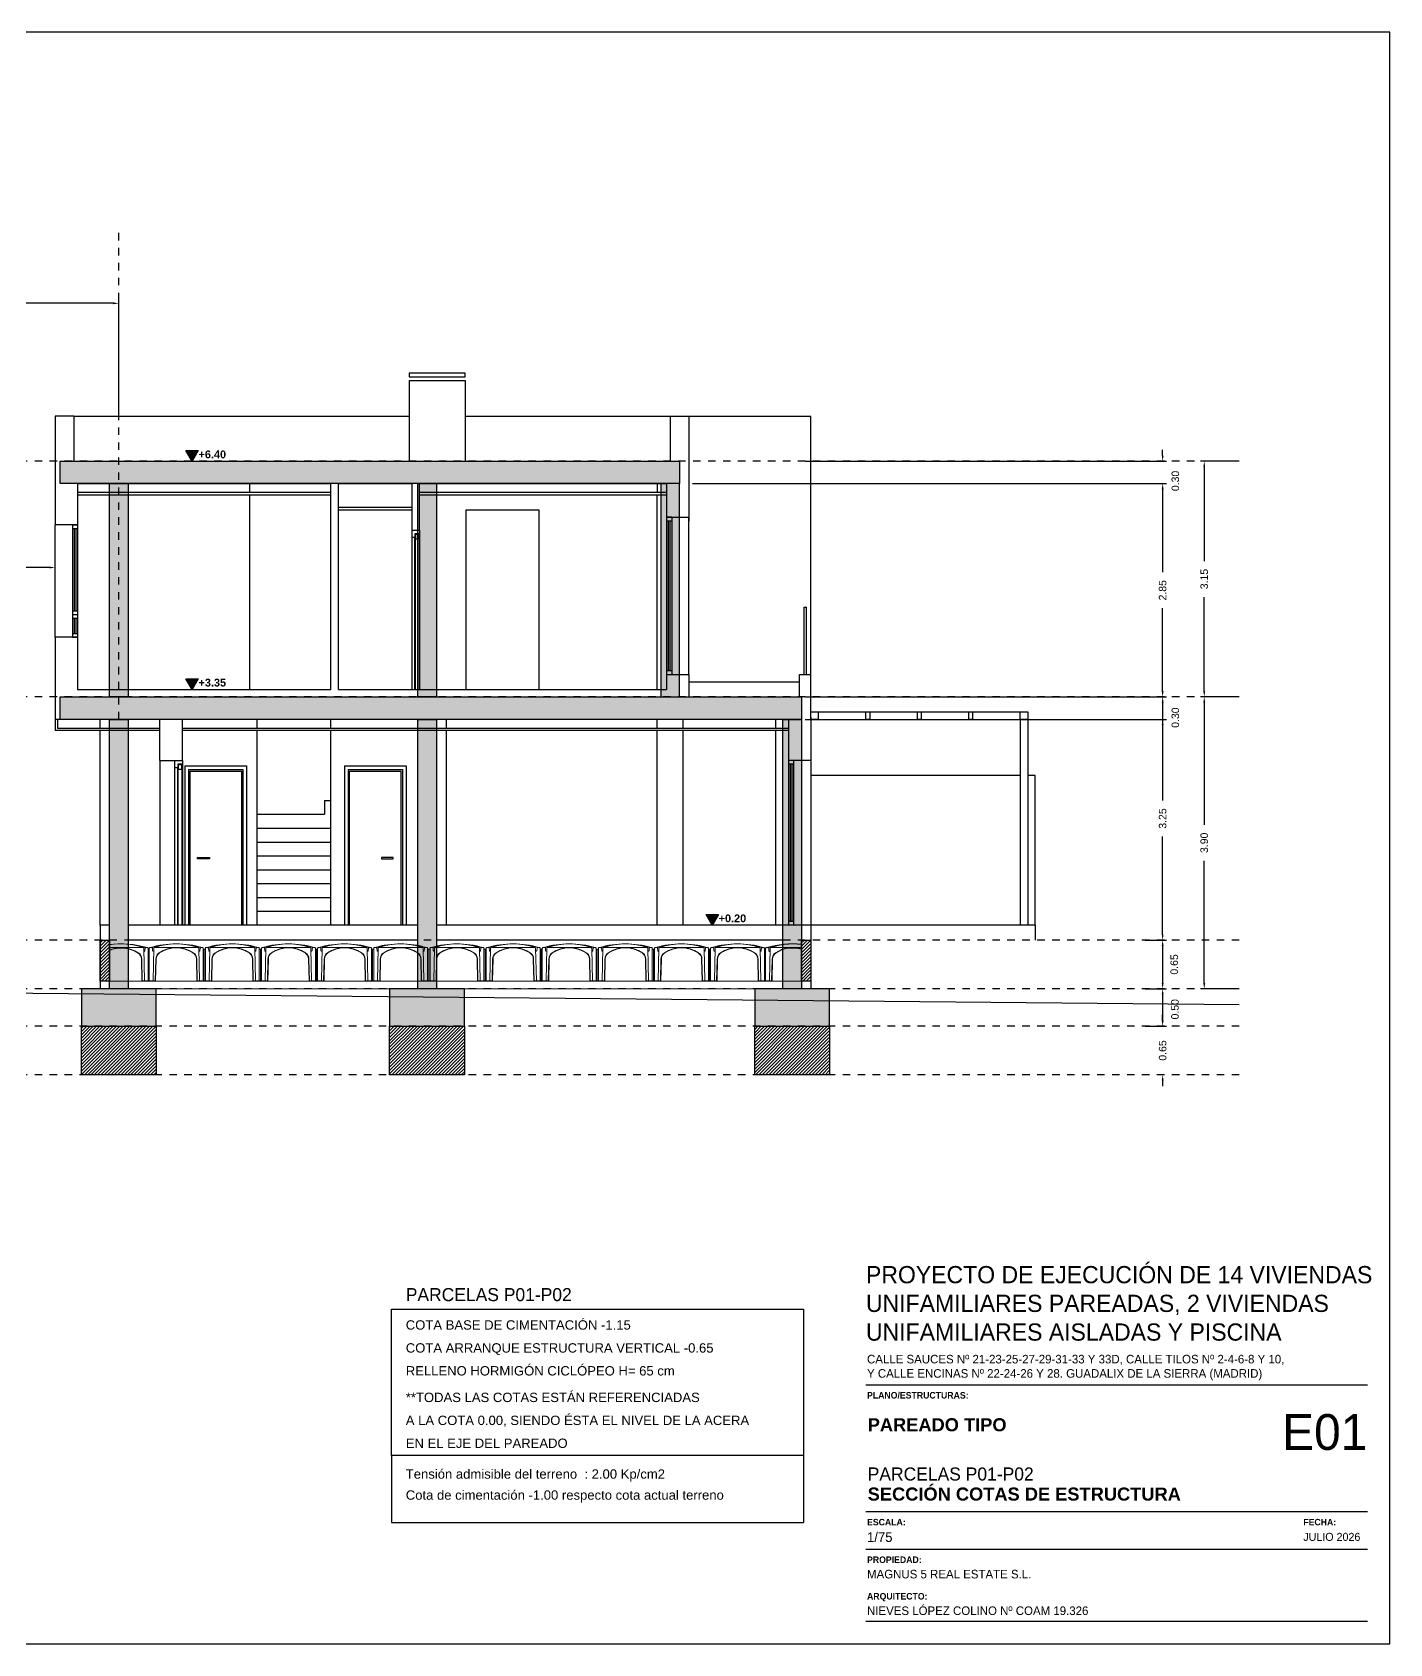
# Model space of a CAD drawing. Extents: x 2455 to 9764, y -806 to 181.
# Drawn here: x 4443.27 to 4461.41, y -409.26 to -387.73 of the extents above; entities that cross this region are included whole.
import ezdxf

# ---------------------------------------------------------------- set-up
doc = ezdxf.new("R2010")
doc.units = 0
doc.header["$LTSCALE"] = 0.2
doc.header["$MEASUREMENT"] = 0
doc.linetypes.add('CONTINUA', pattern=[0])
doc.linetypes.add('RAYITAS', pattern=[0.375, 0.25, -0.125])
doc.layers.get('0').update_dxf_attribs({"linetype": 'CONTINUOUS'})
doc.layers.add('01_cartela', color=6, linetype='CONTINUOUS', plot=False)
for name, color, linetype in [('01_cotas', 4, 'CONTINUOUS'), ('01_MONO inst', 254, 'CONTINUOUS'), ('01_muros', 1, 'CONTINUOUS'), ('01_perfil terreno natural', 170, 'CONTINUOUS'), ('01_proyección', 4, 'RAYITAS'), ('01_texto cartela', 4, 'CONTINUOUS'), ('CUADRO_LINEAS', 7, 'CONTINUOUS'), ('SOMBRAS2', 2, 'CONTINUOUS'), ('WL', 7, 'CONTINUOUS')]:
    doc.layers.add(name, color=color, linetype=linetype)
doc.layers.add('_CAVITI-AUX', color=2, linetype='CONTINUOUS', lineweight=5, plot=False)
doc.styles.add('Century Gothic', font='', dxfattribs={"height": 2})
doc.styles.add('Century Gothic_3', font='', dxfattribs={"height": 4.5})
doc.styles.add('Century Gothic_5', font='', dxfattribs={"height": 2.5})
doc.styles.add('Century Gothic_6', font='', dxfattribs={"height": 11})
doc.styles.add('Estilo1', font='swissel.ttf')
doc.styles.add('NIEVES3', font='swisseb.ttf')
doc.styles.add('ROMANS', font='romans')
doc.styles.get('Century Gothic').set_extended_font_data('Century Gothic')
doc.styles.get('Century Gothic_3').set_extended_font_data('Century Gothic')
doc.styles.get('Century Gothic_5').set_extended_font_data('Century Gothic')
doc.styles.get('Century Gothic_6').set_extended_font_data('Century Gothic')
doc.dimstyles.new('DECIMAL-50', dxfattribs={"dimtxt": 0.08, "dimasz": 0.15, "dimexe": 0.05, "dimexo": 0.05, "dimgap": 0.09, "dimtad": 0, "dimzin": 0, "dimdsep": 46, "dimtxsty": 'ROMANS', "dimblk": 'DOTSMALL', "dimcen": 0.09, "dimclrt": 7, "dimadec": 0, "dimazin": 0, "dimtfac": 1.38, "dimtix": 1, "dimtofl": 0, "dimtmove": 2, "dimatfit": 3, "dimldrblk": 'OBLIQUE', "dimfxl": 1, "dimtolj": 1, "dimtzin": 0, "dimarcsym": 0})

# ---------------------------------------------------------------- blocks, each defined once
blk = doc.blocks.new('C50_frontal')
for points in [[(0, 0.005), (0.1, 0.005), (0.1, 0), (0, 0), (0, 0.43), (0.008, 0.43, 0.414214), (0.015, 0.438)], [(0.073, 0.401, -0.505657), (0.059, 0.409), (0.056, 0.441, 0.383819), (0.046, 0.45), (0.025, 0.45, 0.414214), (0.015, 0.44), (0.015, 0.005)], [(0.065, 0.005), (0.074, 0.441, -0.383819), (0.084, 0.45), (0.666, 0.45, -0.383819), (0.676, 0.441), (0.685, 0.005)], [(0.655, 0.005), (0.649, 0.296, 0.24616), (0.602, 0.382, 0.30084), (0.148, 0.382, 0.246228), (0.101, 0.296), (0.095, 0.005)], [(0.65, 0.005), (0.644, 0.296, 0.24616), (0.599, 0.378, 0.30084), (0.151, 0.378, 0.246228), (0.106, 0.296), (0.1, 0.005)], [(0.75, 0.005), (0.65, 0.005), (0.65, 0), (0.75, 0), (0.75, 0.43), (0.742, 0.43, -0.414214), (0.735, 0.438)], [(0.677, 0.401, 0.505657), (0.691, 0.409), (0.694, 0.441, -0.383819), (0.704, 0.45), (0.725, 0.45, -0.414214), (0.735, 0.44), (0.735, 0.005)]]:
    blk.add_lwpolyline(points, format="xyb")
for centre, radius, start, end in [((0.375, -0.75), 1.25, 73.7398, 106.2602), ((0.375, -0.607), 1.107, 72.7173, 107.2827), ((0.373, -0.359), 0.859, 70.3508, 109.6492)]:
    blk.add_arc(centre, radius, start, end)
blk = doc.blocks.new('*D385')
at = {"layer": '01_cotas', "color": 0, "linetype": 'CONTINUA', "lineweight": -2, "transparency": 16777216}
for p, q in [((4459.351, -393.461), (4458.883, -393.461)), ((4459.351, -396.611), (4458.883, -396.611))]:
    blk.add_line(p, q, dxfattribs=at)
at = {"layer": '01_cotas', "color": 0, "lineweight": -2, "transparency": 16777216}
for p, q in [((4458.933, -393.536), (4458.933, -394.796)), ((4458.933, -396.536), (4458.933, -395.276))]:
    blk.add_line(p, q, dxfattribs=at)
at = {"layer": '01_cotas', "color": 0, "transparency": 16777216}
for points in [[(4458.921, -393.536), (4458.946, -393.536), (4458.933, -393.461)], [(4458.921, -396.536), (4458.946, -396.536), (4458.933, -396.611)]]:
    blk.add_solid(points, dxfattribs=at)
at = {"layer": '01_cotas', "color": 7, "transparency": 16777216, "insert": (4458.933, -395.036), "char_height": 0.1, "attachment_point": 5, "rotation": 90, "style": 'Estilo1'}
blk.add_mtext('\\A1;3.15', dxfattribs=at)
blk = doc.blocks.new('*D386')
at = {"layer": '01_cotas', "color": 0, "linetype": 'CONTINUA', "lineweight": -2, "transparency": 16777216}
for p, q in [((4459.351, -396.611), (4458.883, -396.611)), ((4459.351, -400.511), (4458.883, -400.511))]:
    blk.add_line(p, q, dxfattribs=at)
at = {"layer": '01_cotas', "color": 0, "lineweight": -2, "transparency": 16777216}
for p, q in [((4458.933, -396.686), (4458.933, -398.321)), ((4458.933, -400.436), (4458.933, -398.801))]:
    blk.add_line(p, q, dxfattribs=at)
at = {"layer": '01_cotas', "color": 0, "transparency": 16777216}
for points in [[(4458.921, -396.686), (4458.946, -396.686), (4458.933, -396.611)], [(4458.921, -400.436), (4458.946, -400.436), (4458.933, -400.511)]]:
    blk.add_solid(points, dxfattribs=at)
at = {"layer": '01_cotas', "color": 7, "transparency": 16777216, "insert": (4458.933, -398.561), "char_height": 0.1, "attachment_point": 5, "rotation": 90, "style": 'Estilo1'}
blk.add_mtext('\\A1;3.90', dxfattribs=at)
blk = doc.blocks.new('*D387')
at = {"layer": '01_cotas', "color": 0, "linetype": 'CONTINUA', "lineweight": -2, "transparency": 16777216}
for p, q in [((4458.143, -396.611), (4458.427, -396.611)), ((4458.143, -399.861), (4458.427, -399.861))]:
    blk.add_line(p, q, dxfattribs=at)
at = {"layer": '01_cotas', "color": 0, "lineweight": -2, "transparency": 16777216}
for p, q in [((4458.377, -396.686), (4458.377, -397.996)), ((4458.377, -399.786), (4458.377, -398.476))]:
    blk.add_line(p, q, dxfattribs=at)
at = {"layer": '01_cotas', "color": 0, "transparency": 16777216}
for points in [[(4458.365, -396.686), (4458.39, -396.686), (4458.377, -396.611)], [(4458.365, -399.786), (4458.39, -399.786), (4458.377, -399.861)]]:
    blk.add_solid(points, dxfattribs=at)
at = {"layer": '01_cotas', "color": 7, "transparency": 16777216, "insert": (4458.377, -398.236), "char_height": 0.1, "attachment_point": 5, "rotation": 90, "style": 'Estilo1'}
blk.add_mtext('\\A1;3.25', dxfattribs=at)
blk = doc.blocks.new('*D388')
at = {"layer": '01_cotas', "color": 0, "linetype": 'CONTINUA', "lineweight": -2, "transparency": 16777216}
for p, q in [((4458.193, -393.761), (4458.427, -393.761)), ((4458.193, -396.611), (4458.427, -396.611))]:
    blk.add_line(p, q, dxfattribs=at)
at = {"layer": '01_cotas', "color": 0, "lineweight": -2, "transparency": 16777216}
for p, q in [((4458.377, -393.836), (4458.377, -394.946)), ((4458.377, -396.536), (4458.377, -395.426))]:
    blk.add_line(p, q, dxfattribs=at)
at = {"layer": '01_cotas', "color": 0, "transparency": 16777216}
for points in [[(4458.365, -393.836), (4458.39, -393.836), (4458.377, -393.761)], [(4458.365, -396.536), (4458.39, -396.536), (4458.377, -396.611)]]:
    blk.add_solid(points, dxfattribs=at)
at = {"layer": '01_cotas', "color": 7, "transparency": 16777216, "insert": (4458.377, -395.186), "char_height": 0.1, "attachment_point": 5, "rotation": 90, "style": 'Estilo1'}
blk.add_mtext('\\A1;2.85', dxfattribs=at)
blk = doc.blocks.new('*D389')
at = {"layer": '01_cotas', "color": 0, "linetype": 'CONTINUA', "lineweight": -2, "transparency": 16777216}
for p, q in [((4453.6, -396.611), (4458.427, -396.611)), ((4453.6, -396.911), (4458.427, -396.911))]:
    blk.add_line(p, q, dxfattribs=at)
at = {"layer": '01_cotas', "color": 0, "lineweight": -2, "transparency": 16777216}
for p, q in [((4458.377, -396.536), (4458.377, -396.461)), ((4458.377, -396.986), (4458.377, -397.061))]:
    blk.add_line(p, q, dxfattribs=at)
at = {"layer": '01_cotas', "color": 0, "transparency": 16777216}
for points in [[(4458.365, -396.536), (4458.39, -396.536), (4458.377, -396.611)], [(4458.365, -396.986), (4458.39, -396.986), (4458.377, -396.911)]]:
    blk.add_solid(points, dxfattribs=at)
at = {"layer": '01_cotas', "color": 7, "transparency": 16777216, "insert": (4458.547, -396.888), "char_height": 0.1, "attachment_point": 5, "rotation": 90, "style": 'Estilo1'}
blk.add_mtext('\\A1;0.30', dxfattribs=at)
blk = doc.blocks.new('*D390')
at = {"layer": '01_cotas', "color": 0, "linetype": 'CONTINUA', "lineweight": -2, "transparency": 16777216}
for p, q in [((4458.143, -399.861), (4458.427, -399.861)), ((4458.143, -400.511), (4458.427, -400.511))]:
    blk.add_line(p, q, dxfattribs=at)
at = {"layer": '01_cotas', "color": 0, "lineweight": -2, "transparency": 16777216}
blk.add_line((4458.377, -399.936), (4458.377, -400.436), dxfattribs=at)
at = {"layer": '01_cotas', "color": 0, "transparency": 16777216}
for points in [[(4458.365, -399.936), (4458.39, -399.936), (4458.377, -399.861)], [(4458.365, -400.436), (4458.39, -400.436), (4458.377, -400.511)]]:
    blk.add_solid(points, dxfattribs=at)
at = {"layer": '01_cotas', "color": 7, "transparency": 16777216, "insert": (4458.532, -400.186), "char_height": 0.1, "attachment_point": 5, "rotation": 90, "style": 'Estilo1'}
blk.add_mtext('\\A1;0.65', dxfattribs=at)
blk = doc.blocks.new('*D391')
at = {"layer": '01_cotas', "color": 0, "linetype": 'CONTINUA', "lineweight": -2, "transparency": 16777216}
for p, q in [((4458.143, -400.511), (4458.427, -400.511)), ((4458.143, -401.011), (4458.427, -401.011))]:
    blk.add_line(p, q, dxfattribs=at)
at = {"layer": '01_cotas', "color": 0, "lineweight": -2, "transparency": 16777216}
blk.add_line((4458.377, -400.586), (4458.377, -400.936), dxfattribs=at)
at = {"layer": '01_cotas', "color": 0, "transparency": 16777216}
for points in [[(4458.365, -400.586), (4458.39, -400.586), (4458.377, -400.511)], [(4458.365, -400.936), (4458.39, -400.936), (4458.377, -401.011)]]:
    blk.add_solid(points, dxfattribs=at)
at = {"layer": '01_cotas', "color": 7, "transparency": 16777216, "insert": (4458.542, -400.785), "char_height": 0.1, "attachment_point": 5, "rotation": 90, "style": 'Estilo1'}
blk.add_mtext('\\A1;0.50', dxfattribs=at)
blk = doc.blocks.new('*D392')
at = {"layer": '01_cotas', "color": 0, "lineweight": -2, "transparency": 16777216}
for p, q in [((4458.377, -393.386), (4458.377, -393.311)), ((4458.377, -393.836), (4458.377, -393.911))]:
    blk.add_line(p, q, dxfattribs=at)
at = {"layer": '01_cotas', "color": 0, "linetype": 'CONTINUA', "lineweight": -2, "transparency": 16777216}
for p, q in [((4453.6, -393.461), (4458.427, -393.461)), ((4452.095, -393.761), (4458.427, -393.761))]:
    blk.add_line(p, q, dxfattribs=at)
at = {"layer": '01_cotas', "color": 0, "transparency": 16777216}
for points in [[(4458.365, -393.386), (4458.39, -393.386), (4458.377, -393.461)], [(4458.365, -393.836), (4458.39, -393.836), (4458.377, -393.761)]]:
    blk.add_solid(points, dxfattribs=at)
at = {"layer": '01_cotas', "color": 7, "transparency": 16777216, "insert": (4458.547, -393.725), "char_height": 0.1, "attachment_point": 5, "rotation": 90, "style": 'Estilo1'}
blk.add_mtext('\\A1;0.30', dxfattribs=at)
blk = doc.blocks.new('*D393')
at = {"layer": '01_cotas', "color": 0, "lineweight": -2, "transparency": 16777216}
for p, q in [((4458.377, -400.936), (4458.377, -400.861)), ((4458.377, -401.736), (4458.377, -401.811))]:
    blk.add_line(p, q, dxfattribs=at)
at = {"layer": '01_cotas', "color": 0, "transparency": 16777216}
for points in [[(4458.365, -400.936), (4458.39, -400.936), (4458.377, -401.011)], [(4458.365, -401.736), (4458.39, -401.736), (4458.377, -401.661)]]:
    blk.add_solid(points, dxfattribs=at)
at = {"layer": '01_cotas', "color": 7, "transparency": 16777216, "insert": (4458.377, -401.336), "char_height": 0.1, "attachment_point": 5, "rotation": 90, "style": 'Estilo1'}
blk.add_mtext('\\A1;0.65', dxfattribs=at)
blk = doc.blocks.new('*D448')
at = {"layer": '01_cotas', "color": 0, "linetype": 'CONTINUA', "lineweight": -2, "transparency": 16777216}
for p, q in [((4438.575, -392.811), (4438.575, -391.301)), ((4444.425, -392.811), (4444.425, -391.301))]:
    blk.add_line(p, q, dxfattribs=at)
at = {"layer": '01_cotas', "color": 0, "lineweight": -2, "transparency": 16777216}
for p, q in [((4438.65, -391.351), (4440.648, -391.351)), ((4444.35, -391.351), (4442.351, -391.351))]:
    blk.add_line(p, q, dxfattribs=at)
at = {"layer": '01_cotas', "color": 0, "transparency": 16777216}
for points in [[(4438.65, -391.339), (4438.65, -391.364), (4438.575, -391.351)], [(4444.35, -391.339), (4444.35, -391.364), (4444.425, -391.351)]]:
    blk.add_solid(points, dxfattribs=at)
at = {"layer": '01_cotas', "color": 7, "transparency": 16777216, "insert": (4441.5, -391.351), "char_height": 0.1, "width": 1.52292, "attachment_point": 5, "style": 'Estilo1'}
blk.add_mtext('\\A1;ORIGEN REPLANTEO P16\\P5.85', dxfattribs=at)
blk = doc.blocks.new('*D455')
at = {"layer": '01_cotas', "color": 0, "linetype": 'CONTINUA', "lineweight": -2, "transparency": 16777216}
for p, q in [((4438.575, -395.011), (4438.575, -394.832)), ((4443.575, -395.011), (4443.575, -394.832))]:
    blk.add_line(p, q, dxfattribs=at)
at = {"layer": '01_cotas', "color": 0, "lineweight": -2, "transparency": 16777216}
for p, q in [((4438.65, -394.882), (4440.068, -394.882)), ((4443.5, -394.882), (4442.081, -394.882))]:
    blk.add_line(p, q, dxfattribs=at)
at = {"layer": '01_cotas', "color": 0, "transparency": 16777216}
for points in [[(4438.65, -394.87), (4438.65, -394.895), (4438.575, -394.882)], [(4443.5, -394.87), (4443.5, -394.895), (4443.575, -394.882)]]:
    blk.add_solid(points, dxfattribs=at)
at = {"layer": '01_cotas', "color": 7, "transparency": 16777216, "insert": (4441.075, -394.882), "char_height": 0.1, "attachment_point": 5, "style": 'Estilo1'}
blk.add_mtext('\\A1;LÍNEA DE CERRAMIENTO\\P5.00', dxfattribs=at)

msp = doc.modelspace()

# ---------------------------------------------------------------- hatches: boundary and pattern name
at = {"layer": '01_MONO inst', "linetype": 'CONTINUA', "ltscale": 1.5}
h = msp.add_hatch(color=256, dxfattribs=at)
h.dxf.hatch_style = 1
h.paths.add_polyline_path([(4445.404, -393.461), (4445.321, -393.318), (4445.487, -393.318)])
h = msp.add_hatch(color=256, dxfattribs=at)
h.dxf.hatch_style = 1
h.paths.add_polyline_path([(4445.404, -396.511), (4445.321, -396.368), (4445.487, -396.368)])
h = msp.add_hatch(color=256, dxfattribs=at)
h.dxf.hatch_style = 1
h.paths.add_polyline_path([(4452.357, -399.661), (4452.274, -399.518), (4452.439, -399.518)])
at = {"layer": 'SOMBRAS2', "transparency": 33554534}
h = msp.add_hatch(color=254, dxfattribs=at)
h.dxf.hatch_style = 1
h.paths.add_polyline_path([(4443.64, -393.461), (4451.92, -393.461), (4451.92, -393.761), (4443.64, -393.761)])
h = msp.add_hatch(color=254, dxfattribs=at)
h.dxf.hatch_style = 1
h.paths.add_polyline_path([(4444.3, -393.761), (4444.55, -393.761), (4444.55, -396.611), (4444.3, -396.611)])
h = msp.add_hatch(color=254, dxfattribs=at)
h.dxf.hatch_style = 1
h.paths.add_polyline_path([(4448.42, -393.761), (4448.67, -393.761), (4448.67, -396.611), (4448.42, -396.611)])
h = msp.add_hatch(color=254, dxfattribs=at)
h.dxf.hatch_style = 1
h.paths.add_polyline_path([(4451.92, -393.761), (4451.67, -393.761), (4451.67, -396.611), (4451.92, -396.611)])
h = msp.add_hatch(color=254, dxfattribs=at)
h.dxf.hatch_style = 1
h.paths.add_polyline_path([(4443.64, -396.611), (4453.55, -396.611), (4453.55, -396.911), (4443.64, -396.911)])
h = msp.add_hatch(color=254, dxfattribs=at)
h.dxf.hatch_style = 1
h.paths.add_polyline_path([(4444.3, -396.911), (4444.55, -396.911), (4444.55, -400.511), (4444.3, -400.511)])
h = msp.add_hatch(color=254, dxfattribs=at)
h.dxf.hatch_style = 1
h.paths.add_polyline_path([(4448.42, -396.911), (4448.67, -396.911), (4448.67, -400.511), (4448.42, -400.511)])
h = msp.add_hatch(color=254, dxfattribs=at)
h.dxf.hatch_style = 1
h.paths.add_polyline_path([(4453.3, -396.911), (4453.55, -396.911), (4453.55, -400.511), (4453.3, -400.511)])
at = {"layer": 'SOMBRAS2'}
h = msp.add_hatch(dxfattribs=at)
h.set_pattern_fill('ANSI31', color=256, scale=0.25)
h.set_pattern_definition([(45, (3.53037, 0), (-0.02209708691, 0.02209708691), [])])
h.paths.add_polyline_path([(4444.175, -399.861), (4444.3, -399.861), (4444.3, -400.411), (4444.175, -400.411)])
h = msp.add_hatch(dxfattribs=at)
h.set_pattern_fill('ANSI31', color=256, scale=0.25)
h.set_pattern_definition([(45, (12.90537, 0), (-0.02209708691, 0.02209708691), [])])
h.paths.add_polyline_path([(4453.55, -399.861), (4453.675, -399.861), (4453.675, -400.411), (4453.55, -400.411)])
at = {"layer": 'SOMBRAS2', "transparency": 33554534}
h = msp.add_hatch(color=254, dxfattribs=at)
h.dxf.hatch_style = 1
h.paths.add_polyline_path([(4443.925, -401.011), (4444.925, -401.011), (4444.925, -400.511), (4443.925, -400.511)])
h = msp.add_hatch(color=254, dxfattribs=at)
h.dxf.hatch_style = 1
h.paths.add_polyline_path([(4448.045, -401.011), (4449.045, -401.011), (4449.045, -400.511), (4448.045, -400.511)])
h = msp.add_hatch(color=254, dxfattribs=at)
h.dxf.hatch_style = 1
h.paths.add_polyline_path([(4452.925, -401.011), (4453.925, -401.011), (4453.925, -400.511), (4452.925, -400.511)])
at = {"layer": 'SOMBRAS2'}
h = msp.add_hatch(dxfattribs=at)
h.set_pattern_fill('ANSI31', color=256, scale=0.25)
h.paths.add_polyline_path([(4443.925, -401.011), (4444.925, -401.011), (4444.925, -401.661), (4443.925, -401.661)])
h = msp.add_hatch(dxfattribs=at)
h.set_pattern_fill('ANSI31', color=256, scale=0.25)
h.paths.add_polyline_path([(4448.045, -401.011), (4449.045, -401.011), (4449.045, -401.661), (4448.045, -401.661)])
h = msp.add_hatch(dxfattribs=at)
h.set_pattern_fill('ANSI31', color=256, scale=0.25)
h.paths.add_polyline_path([(4452.925, -401.011), (4453.925, -401.011), (4453.925, -401.661), (4452.925, -401.661)])

# ---------------------------------------------------------------- linework, layer by layer
at = {"layer": '01_cartela', "color": 3}
msp.add_lwpolyline([(4430.775, -387.729), (4430.775, -409.264), (4461.413, -409.264), (4461.413, -387.729)], close=True, dxfattribs=at)
at = {"layer": '01_MONO inst'}
for p, q in [((4448.307, -392.385, 0), (4449.057, -392.385, 0)), ((4448.307, -392.385, 0), (4448.307, -393.461, 0)), ((4449.057, -392.385, 0), (4449.057, -393.461, 0)), ((4443.825, -392.861, 0), (4443.575, -392.861, 0)), ((4443.575, -392.861, 0), (4443.575, -394.311, 0)), ((4443.825, -392.861, 0), (4443.825, -393.461, 0)), ((4443.825, -392.861, 0), (4448.307, -392.861, 0)), ((4449.057, -392.861, 0), (4451.795, -392.861, 0)), ((4451.795, -392.861, 0), (4451.795, -393.461, 0)), ((4451.795, -392.861, 0), (4452.045, -392.861, 0)), ((4452.045, -392.861, 0), (4452.045, -394.261, 0)), ((4452.045, -392.861, 0), (4453.675, -392.861, 0)), ((4453.675, -396.311, 0), (4453.675, -392.862, 0)), ((4443.825, -393.461, 0), (4451.795, -393.461, 0)), ((4443.875, -393.761, 0), (4443.875, -394.311, 0)), ((4443.875, -393.761, 0), (4447.26, -393.761, 0)), ((4446.175, -393.881, 0), (4446.175, -393.761, 0)), ((4447.26, -396.511, 0), (4447.26, -393.761, 0)), ((4447.36, -393.761, 0), (4448.345, -393.761, 0)), ((4447.36, -396.511, 0), (4447.36, -393.761, 0)), ((4448.345, -394.381, 0), (4448.345, -393.761, 0)), ((4448.445, -393.761, 0), (4451.745, -393.761, 0)), ((4448.445, -394.381, 0), (4448.445, -393.761, 0)), ((4451.62, -393.761, 0), (4451.62, -393.881, 0)), ((4451.745, -393.761, 0), (4451.745, -394.261, 0)), ((4447.26, -393.881, 0), (4443.875, -393.881, 0)), ((4443.875, -393.911, 0), (4447.26, -393.911, 0)), ((4446.175, -396.511, 0), (4446.175, -393.911, 0)), ((4448.345, -394.081, 0), (4447.36, -394.081, 0)), ((4451.745, -393.881, 0), (4448.445, -393.881, 0)), ((4448.445, -393.911, 0), (4451.745, -393.911, 0)), ((4451.62, -396.511, 0), (4451.62, -393.911, 0)), ((4447.36, -394.111, 0), (4448.345, -394.111, 0)), ((4449.07, -396.511, 0), (4449.07, -394.111, 0)), ((4449.07, -394.111, 0), (4450.045, -394.111, 0)), ((4450.045, -396.511, 0), (4450.045, -394.111, 0)), ((4451.745, -394.211, 0), (4452.045, -394.211, 0)), ((4443.875, -394.311, 0), (4443.575, -394.311, 0)), ((4448.345, -394.381, 0), (4448.445, -394.381, 0)), ((4448.345, -394.481, 0), (4448.345, -394.381, 0)), ((4448.383, -394.481, 0), (4448.345, -394.481, 0)), ((4448.345, -396.511, 0), (4448.345, -394.481, 0)), ((4448.445, -394.431, 0), (4448.383, -394.431, 0)), ((4448.383, -394.431, 0), (4448.383, -394.481, 0)), ((4448.383, -396.511, 0), (4448.383, -394.481, 0)), ((4448.389, -396.511, 0), (4448.389, -394.497, 0)), ((4448.44, -394.497, 0), (4448.44, -396.511, 0)), ((4448.445, -394.381, 0), (4448.445, -394.431, 0)), ((4448.445, -394.431, 0), (4448.445, -396.511, 0)), ((4443.575, -395.811, 0), (4443.575, -396.961, 0)), ((4443.875, -395.811, 0), (4443.575, -395.811, 0)), ((4443.875, -395.811, 0), (4443.875, -396.511, 0)), ((4451.745, -396.311, 0), (4451.745, -396.511, 0)), ((4451.745, -396.311, 0), (4452.045, -396.311, 0)), ((4452.045, -396.311, 0), (4452.045, -396.611, 0)), ((4453.525, -396.611, 0), (4453.525, -396.311, 0)), ((4453.525, -396.311, 0), (4453.675, -396.311, 0)), ((4453.675, -396.831, 0), (4453.675, -396.311, 0)), ((4443.875, -396.511, 0), (4447.26, -396.511, 0)), ((4447.36, -396.511, 0), (4451.745, -396.511, 0)), ((4452.045, -396.611, 0), (4453.525, -396.611, 0)), ((4453.675, -396.881, 0), (4453.675, -397.461, 0)), ((4444.975, -396.911, 0), (4443.575, -396.911, 0)), ((4443.575, -396.911, 0), (4443.575, -397.061, 0)), ((4444.975, -397.061, 0), (4443.575, -397.061, 0)), ((4443.605, -396.911, 0), (4443.605, -397.031, 0)), ((4444.975, -397.031, 0), (4443.605, -397.031, 0)), ((4444.175, -397.031, 0), (4444.175, -396.911, 0)), ((4444.175, -399.661, 0), (4444.175, -397.061, 0)), ((4444.975, -397.461, 0), (4444.975, -396.911, 0)), ((4445.275, -397.461, 0), (4445.275, -396.911, 0)), ((4453.375, -396.911, 0), (4445.275, -396.911, 0)), ((4453.375, -397.031, 0), (4445.275, -397.031, 0)), ((4453.375, -397.061, 0), (4445.275, -397.061, 0)), ((4446.275, -397.031, 0), (4446.275, -396.911, 0)), ((4446.275, -399.661, 0), (4446.275, -397.061, 0)), ((4447.26, -397.031, 0), (4447.26, -396.911, 0)), ((4447.26, -399.661, 0), (4447.26, -397.061, 0)), ((4448.805, -397.031, 0), (4448.805, -396.911, 0)), ((4448.805, -399.661, 0), (4448.805, -397.061, 0)), ((4451.62, -397.031, 0), (4451.62, -396.911, 0)), ((4451.62, -399.661, 0), (4451.62, -397.061, 0)), ((4451.97, -397.031, 0), (4451.97, -396.911, 0)), ((4451.97, -399.661, 0), (4451.97, -397.061, 0)), ((4453.205, -397.031, 0), (4453.205, -396.911, 0)), ((4453.205, -399.661, 0), (4453.205, -397.061, 0)), ((4453.375, -396.911, 0), (4453.375, -397.461, 0)), ((4444.975, -397.461, 0), (4445.275, -397.461, 0)), ((4444.975, -397.461, 0), (4444.975, -399.661, 0)), ((4445.175, -397.561, 0), (4445.175, -397.461, 0)), ((4445.275, -397.511, 0), (4445.213, -397.511, 0)), ((4445.213, -397.511, 0), (4445.213, -397.561, 0)), ((4445.275, -397.461, 0), (4445.275, -397.511, 0)), ((4445.275, -397.511, 0), (4445.275, -399.661, 0)), ((4453.675, -397.461, 0), (4453.375, -397.461, 0)), ((4445.213, -397.561, 0), (4445.175, -397.561, 0)), ((4445.175, -399.661, 0), (4445.175, -397.561, 0)), ((4445.213, -399.661, 0), (4445.213, -397.561, 0)), ((4445.219, -399.661, 0), (4445.219, -397.577, 0)), ((4445.27, -397.577, 0), (4445.27, -399.661, 0)), ((4446.275, -398.179, 0), (4447.175, -398.179, 0)), ((4447.175, -397.994, 0), (4447.175, -398.179, 0)), ((4447.175, -397.994, 0), (4447.26, -397.994, 0)), ((4446.275, -398.364, 0), (4447.26, -398.364, 0)), ((4446.275, -398.55, 0), (4447.26, -398.55, 0)), ((4446.275, -398.735, 0), (4447.26, -398.735, 0)), ((4446.275, -398.92, 0), (4447.26, -398.92, 0)), ((4446.275, -399.105, 0), (4447.26, -399.105, 0)), ((4446.275, -399.291, 0), (4447.26, -399.291, 0)), ((4444.175, -399.661, 0), (4444.175, -400.511, 0)), ((4444.3, -399.661, 0), (4444.175, -399.661, 0)), ((4448.42, -399.661, 0), (4444.55, -399.661, 0)), ((4446.275, -399.476, 0), (4447.26, -399.476, 0)), ((4456.675, -399.661, 0), (4448.67, -399.661, 0)), ((4456.675, -399.661, 0), (4456.675, -399.861, 0)), ((4448.42, -399.861, 0), (4444.55, -399.861, 0)), ((4453.3, -399.861, 0), (4448.67, -399.861, 0))]:
    msp.add_line(p, q, dxfattribs=at)
at = {"layer": '01_MONO inst', "linetype": 'CONTINUA'}
for p, q in [((4451.745, -394.211, 0), (4451.745, -396.311, 0)), ((4451.815, -394.211, 0), (4451.745, -394.211, 0)), ((4451.815, -394.211, 0), (4451.745, -394.211, 0)), ((4451.815, -394.261, 0), (4451.745, -394.261, 0)), ((4451.768, -394.261, 0), (4451.768, -396.261, 0)), ((4451.792, -394.261, 0), (4451.792, -396.261, 0)), ((4451.815, -394.211, 0), (4451.815, -396.311, 0)), ((4452.045, -396.311, 0), (4452.045, -394.211, 0)), ((4443.575, -395.811, 0), (4443.575, -394.311, 0)), ((4443.805, -394.311, 0), (4443.875, -394.311, 0)), ((4443.805, -394.311, 0), (4443.875, -394.311, 0)), ((4443.805, -394.311, 0), (4443.805, -395.811, 0)), ((4443.805, -394.361, 0), (4443.875, -394.361, 0)), ((4443.828, -394.361, 0), (4443.828, -395.461, 0)), ((4443.852, -394.361, 0), (4443.852, -395.461, 0)), ((4443.875, -394.311, 0), (4443.875, -395.811, 0)), ((4443.805, -395.461, 0), (4443.875, -395.461, 0)), ((4443.805, -395.511, 0), (4443.875, -395.511, 0)), ((4443.805, -395.561, 0), (4443.875, -395.561, 0)), ((4443.828, -395.561, 0), (4443.828, -395.763, 0)), ((4443.852, -395.561, 0), (4443.852, -395.763, 0)), ((4453.585, -395.411, 0), (4453.615, -395.411, 0)), ((4453.585, -396.311, 0), (4453.585, -395.411, 0)), ((4453.615, -396.311, 0), (4453.615, -395.411, 0)), ((4443.805, -395.763, 0), (4443.875, -395.763, 0)), ((4443.805, -395.813, 0), (4443.875, -395.813, 0)), ((4451.815, -396.261, 0), (4451.745, -396.261, 0)), ((4452.045, -396.411, 0), (4453.525, -396.411, 0)), ((4453.775, -396.811, 0), (4454.412, -396.811, 0)), ((4454.462, -396.811, 0), (4455.1, -396.811, 0)), ((4455.15, -396.811, 0), (4455.787, -396.811, 0)), ((4455.837, -396.811, 0), (4456.475, -396.811, 0)), ((4453.775, -396.911, 0), (4454.412, -396.911, 0)), ((4454.462, -396.911, 0), (4455.1, -396.911, 0)), ((4455.15, -396.911, 0), (4455.787, -396.911, 0)), ((4455.837, -396.911, 0), (4456.475, -396.911, 0)), ((4456.475, -396.911, 0), (4456.475, -399.661, 0)), ((4456.575, -396.911, 0), (4456.575, -399.661, 0)), ((4445.309, -397.531, 0), (4446.134, -397.531, 0)), ((4445.309, -397.531, 0), (4445.309, -399.661, 0)), ((4446.134, -397.531, 0), (4446.134, -399.661, 0)), ((4447.44, -397.531, 0), (4448.265, -397.531, 0)), ((4447.44, -397.531, 0), (4447.44, -399.661, 0)), ((4448.265, -397.531, 0), (4448.265, -399.661, 0)), ((4453.375, -397.461, 0), (4453.375, -399.661, 0)), ((4453.445, -397.461, 0), (4453.375, -397.461, 0)), ((4453.445, -397.461, 0), (4453.375, -397.461, 0)), ((4453.445, -397.511, 0), (4453.375, -397.511, 0)), ((4453.398, -397.511, 0), (4453.398, -399.611, 0)), ((4453.422, -397.511, 0), (4453.422, -399.611, 0)), ((4453.445, -397.461, 0), (4453.445, -399.661, 0)), ((4453.675, -397.461, 0), (4453.675, -400.511, 0)), ((4445.359, -397.581, 0), (4445.359, -399.661, 0)), ((4445.359, -397.581, 0), (4446.084, -397.581, 0)), ((4445.379, -399.661, 0), (4445.379, -397.604, 0)), ((4445.379, -397.604, 0), (4446.064, -397.604, 0)), ((4446.064, -397.604, 0), (4446.064, -399.661, 0)), ((4446.084, -397.581, 0), (4446.084, -399.661, 0)), ((4447.49, -397.581, 0), (4447.49, -399.661, 0)), ((4447.49, -397.581, 0), (4448.215, -397.581, 0)), ((4447.51, -399.661, 0), (4447.51, -397.604, 0)), ((4447.51, -397.604, 0), (4448.195, -397.604, 0)), ((4448.195, -397.604, 0), (4448.195, -399.661, 0)), ((4448.215, -397.581, 0), (4448.215, -399.661, 0)), ((4456.475, -397.661, 0), (4453.675, -397.661, 0)), ((4456.675, -397.661, 0), (4456.575, -397.661, 0)), ((4456.675, -399.661, 0), (4456.675, -397.661, 0)), ((4453.445, -399.611, 0), (4453.375, -399.611, 0))]:
    msp.add_line(p, q, dxfattribs=at)
at = {"layer": '01_MONO inst', "elevation": 0}
for points in [[(4449.057, -392.287), (4448.307, -392.287), (4448.307, -392.336), (4449.057, -392.336)], [(4448.389, -394.439), (4448.389, -394.497), (4448.44, -394.497), (4448.44, -394.439)], [(4453.675, -396.811), (4453.775, -396.811), (4453.775, -396.911), (4453.675, -396.911)], [(4454.412, -396.811), (4454.462, -396.811), (4454.462, -396.911), (4454.412, -396.911)], [(4455.1, -396.811), (4455.15, -396.811), (4455.15, -396.911), (4455.1, -396.911)], [(4455.787, -396.811), (4455.837, -396.811), (4455.837, -396.911), (4455.787, -396.911)], [(4456.475, -396.811), (4456.575, -396.811), (4456.575, -396.911), (4456.475, -396.911)], [(4445.219, -397.519), (4445.219, -397.577), (4445.27, -397.577), (4445.27, -397.519)]]:
    msp.add_lwpolyline(points, close=True, dxfattribs=at)
at = {"layer": '01_MONO inst', "linetype": 'CONTINUA', "ltscale": 1.5, "elevation": 0}
for points in [[(4445.404, -393.461), (4445.321, -393.318), (4445.487, -393.318)], [(4445.404, -396.511), (4445.321, -396.368), (4445.487, -396.368)], [(4452.357, -399.661), (4452.274, -399.518), (4452.439, -399.518)]]:
    msp.add_lwpolyline(points, close=True, dxfattribs=at)
at = {"layer": '01_MONO inst', "linetype": 'CONTINUA', "elevation": 0}
for points in [[(4445.479, -398.775), (4445.479, -398.756), (4445.636, -398.756), (4445.636, -398.775)], [(4448.094, -398.775), (4448.094, -398.756), (4447.938, -398.756), (4447.938, -398.775)]]:
    msp.add_lwpolyline(points, close=True, dxfattribs=at)
at = {"layer": '01_muros', "elevation": 0}
for points in [[(4443.64, -393.461), (4451.92, -393.461), (4451.92, -393.761), (4443.64, -393.761)], [(4444.3, -393.761), (4444.55, -393.761), (4444.55, -396.611), (4444.3, -396.611)], [(4448.42, -393.761), (4448.67, -393.761), (4448.67, -396.611), (4448.42, -396.611)], [(4451.92, -393.761), (4451.67, -393.761), (4451.67, -396.611), (4451.92, -396.611)], [(4443.64, -396.611), (4453.55, -396.611), (4453.55, -396.911), (4443.64, -396.911)], [(4444.3, -396.911), (4444.55, -396.911), (4444.55, -400.511), (4444.3, -400.511)], [(4448.42, -396.911), (4448.67, -396.911), (4448.67, -400.511), (4448.42, -400.511)], [(4453.3, -396.911), (4453.55, -396.911), (4453.55, -400.511), (4453.3, -400.511)], [(4444.175, -399.861), (4444.3, -399.861), (4444.3, -400.411), (4444.175, -400.411)], [(4453.55, -399.861), (4453.675, -399.861), (4453.675, -400.411), (4453.55, -400.411)], [(4443.925, -401.011), (4444.925, -401.011), (4444.925, -400.511), (4443.925, -400.511)], [(4448.045, -401.011), (4449.045, -401.011), (4449.045, -400.511), (4448.045, -400.511)], [(4452.925, -401.011), (4453.925, -401.011), (4453.925, -400.511), (4452.925, -400.511)], [(4443.925, -401.011), (4444.925, -401.011), (4444.925, -401.661), (4443.925, -401.661)], [(4448.045, -401.011), (4449.045, -401.011), (4449.045, -401.661), (4448.045, -401.661)], [(4452.925, -401.011), (4453.925, -401.011), (4453.925, -401.661), (4452.925, -401.661)]]:
    msp.add_lwpolyline(points, close=True, dxfattribs=at)
at = {"layer": '01_perfil terreno natural'}
msp.add_line((4442.144, -400.561, 0), (4459.401, -400.722, 0), dxfattribs=at)
at = {"layer": '01_proyección', "color": 10}
for p, q in [((4444.425, -396.911, 0), (4444.425, -390.356, 0)), ((4459.401, -399.861, 0), (4432.416, -399.861, 0))]:
    msp.add_line(p, q, dxfattribs=at)
at = {"layer": '01_proyección', "color": 120}
for p, q in [((4459.401, -393.461, 0), (4432.416, -393.461, 0)), ((4459.401, -396.611, 0), (4432.416, -396.611, 0)), ((4459.401, -400.511, 0), (4432.416, -400.511, 0)), ((4459.401, -401.011, 0), (4432.416, -401.011, 0)), ((4459.401, -401.661, 0), (4432.416, -401.661, 0))]:
    msp.add_line(p, q, dxfattribs=at)
at = {"layer": '01_texto cartela', "color": 5}
for p, q in [((4454.412, -405.803), (4461.113, -405.803)), ((4454.412, -407.497), (4461.113, -407.497)), ((4454.412, -408), (4461.113, -408)), ((4454.412, -408.964), (4461.113, -408.964))]:
    msp.add_line(p, q, dxfattribs=at)
at = {"layer": '_CAVITI-AUX'}
for p, q in [((4444.175, -400.411, 0), (4448.67, -400.411)), ((4444.925, -400.511, 0), (4448.045, -400.511, 0)), ((4448.67, -400.411, 0), (4453.675, -400.411, 0)), ((4449.045, -400.511, 0), (4452.925, -400.511, 0))]:
    msp.add_line(p, q, dxfattribs=at)
for points in [[(4444.3, -399.961), (4444.749, -399.961, -0.383819), (4444.759, -399.97), (4444.768, -400.406)], [(4444.738, -400.406), (4444.732, -400.115, 0.24616), (4444.685, -400.03, 0.250231), (4444.3, -399.993, 0.250231)], [(4444.733, -400.406), (4444.727, -400.115, 0.24616), (4444.682, -400.034, 0.251601), (4444.3, -399.999, 0.251601)], [(4444.833, -400.406), (4444.733, -400.406), (4444.733, -400.411), (4444.833, -400.411), (4444.833, -399.981), (4444.826, -399.981, -0.414214), (4444.818, -399.974)], [(4444.76, -400.011, 0.505657), (4444.774, -400.002), (4444.777, -399.97, -0.383819), (4444.787, -399.961), (4444.808, -399.961, -0.414214), (4444.818, -399.971), (4444.818, -400.406)], [(4453.056, -400.406), (4453.156, -400.406), (4453.156, -400.411), (4453.056, -400.411), (4453.056, -399.981), (4453.063, -399.981, 0.414214), (4453.071, -399.974)], [(4453.129, -400.011, -0.505657), (4453.115, -400.002), (4453.112, -399.97, 0.383819), (4453.102, -399.961), (4453.081, -399.961, 0.414214), (4453.071, -399.971), (4453.071, -400.406)], [(4453.55, -399.961), (4453.14, -399.961, 0.383819), (4453.13, -399.97), (4453.121, -400.406)], [(4453.151, -400.406), (4453.157, -400.115, -0.24616), (4453.204, -400.03, -0.222885), (4453.55, -399.979, -0.222885)], [(4453.156, -400.406), (4453.162, -400.115, -0.24616), (4453.207, -400.034, -0.223859), (4453.55, -399.984, -0.223859)]]:
    msp.add_lwpolyline(points, format="xyb", dxfattribs=at)
for centre, radius, start, end in [((4444.458, -401.161), 1.25, 73.7398, 97.2958), ((4444.456, -400.77), 0.859, 70.3508, 100.5003), ((4444.458, -401.019), 1.107, 72.7173, 98.2413), ((4453.431, -401.161), 1.25, 84.5528, 106.2602), ((4453.431, -401.019), 1.107, 83.8489, 107.2827), ((4453.433, -400.77), 0.859, 82.2086, 109.6492)]:
    msp.add_arc(centre, radius, start, end, dxfattribs=at)
at = {"layer": 'CUADRO_LINEAS'}
for p, q in [((4448.071, -406.747), (4448.071, -407.644)), ((4453.575, -406.747), (4453.575, -407.644)), ((4448.071, -407.644), (4453.575, -407.644))]:
    msp.add_line(p, q, dxfattribs=at)
msp.add_lwpolyline([(4448.071, -404.794), (4453.575, -404.794), (4453.575, -406.747), (4448.071, -406.747)], close=True, dxfattribs=at)

# ---------------------------------------------------------------- block references
at = {"layer": '_CAVITI-AUX'}
for p in [(4444.818, -400.411), (4445.568, -400.411), (4446.318, -400.411), (4447.068, -400.411), (4447.818, -400.411), (4448.57, -400.411)]:
    msp.add_blockref('C50_frontal', p, dxfattribs=at)
at = {"layer": '_CAVITI-AUX', "xscale": -1}
for p in [(4450.071, -400.411), (4450.821, -400.411), (4451.571, -400.411), (4452.321, -400.411), (4453.071, -400.411)]:
    msp.add_blockref('C50_frontal', p, dxfattribs=at)

# ---------------------------------------------------------------- texts
at = {"layer": '01_MONO inst', "ltscale": 1.5, "style": 'NIEVES3'}
for s, p in [('+6.40', (4445.491, -393.422, 0)), ('+3.35', (4445.491, -396.472, 0)), ('+0.20', (4452.443, -399.622, 0))]:
    msp.add_text(s, height=0.1041, dxfattribs=at).set_placement(p)
at = {"layer": '01_texto cartela', "color": 5}
for s, insert, char_height, width, attachment_point, style in [('\\PPROYECTO DE EJECUCIÓN DE 14 VIVIENDAS UNIFAMILIARES PAREADAS, 2 VIVIENDAS UNIFAMILIARES AISLADAS Y PISCINA', (4454.412, -403.833), 0.23, 6.82217, 1, 'Century Gothic_3'), ('CALLE SAUCES Nº 21-23-25-27-29-31-33 Y 33D, CALLE TILOS Nº 2-4-6-8 Y 10, \\PY CALLE ENCINAS Nº 22-24-26 Y 28. GUADALIX DE LA SIERRA (MADRID)', (4454.426, -405.403), 0.11455, 9.24681, 1, 'Century Gothic'), ('{\\fCentury Gothic|b1|i0|c0|p34;PLANO/ESTRUCTURAS: }', (4454.426, -405.9), 0.08701, 2.11715, 1, 'Century Gothic'), ('\\pt2.3273;\\PPARCELAS P01-P02 ', (4454.435, -407.085), 0.17455, 7.00908, 7, 'Century Gothic_5'), ('\\pt2.3273;SECCIÓN COTAS DE ESTRUCTURA', (4454.435, -407.353), 0.17455, 7.00908, 7, 'NIEVES3'), ('{\\fCentury Gothic|b1|i0|c0|p34;ESCALA: }', (4454.426, -407.595), 0.08701, 2.11715, 1, 'Century Gothic'), ('{\\fCentury Gothic|b1|i0|c0|p34;FECHA: }', (4460.257, -407.595), 0.08701, 2.11715, 1, 'Century Gothic'), ('1/75', (4454.426, -407.773), 0.1309, 2.11715, 1, 'Century Gothic'), ('JULIO 2026', (4460.257, -407.782), 0.1069, 3.50438, 1, 'Century Gothic'), ('{\\fCentury Gothic|b1|i0|c0|p34;PROPIEDAD:}', (4454.426, -408.097), 0.08701, 0.83709, 1, 'Century Gothic'), ('MAGNUS 5 REAL ESTATE S.L.', (4454.426, -408.276), 0.11455, 4.88231, 1, 'Century Gothic'), ('{\\fCentury Gothic|b1|i0|c0|p34;ARQUITECTO:}', (4454.426, -408.586), 0.08701, 0.83709, 1, 'Century Gothic'), ('NIEVES LÓPEZ COLINO Nº COAM 19.326', (4454.426, -408.765), 0.11455, 3.65153, 1, 'Century Gothic')]:
    msp.add_mtext(s, dxfattribs=dict(at, insert=insert, char_height=char_height, width=width, attachment_point=attachment_point, style=style))
at = {"layer": '01_texto cartela', "color": 10, "insert": (4448.261, -404.688), "char_height": 0.17455, "width": 7.00908, "attachment_point": 7, "style": 'Century Gothic_5'}
msp.add_mtext('\\pt2.3273;\\PPARCELAS P01-P02 ', dxfattribs=at)
at = {"layer": '01_texto cartela', "color": 1}
for s, insert, char_height, width, attachment_point, style in [('\\pt2.3273;PAREADO TIPO ', (4454.435, -406.427), 0.17455, 7.00908, 7, 'NIEVES3'), ('E01', (4461.113, -406.195), 0.4786, 1.04985, 3, 'Century Gothic_6')]:
    msp.add_mtext(s, dxfattribs=dict(at, insert=insert, char_height=char_height, width=width, attachment_point=attachment_point, style=style))
at = {"layer": 'WL', "color": 5, "linetype": 'Continuous', "style": 'Estilo1'}
for s, p in [('COTA BASE DE CIMENTACIÓN -1.15', (4448.261, -405.066)), ('COTA ARRANQUE ESTRUCTURA VERTICAL -0.65', (4448.261, -405.373)), ('**TODAS LAS COTAS ESTÁN REFERENCIADAS ', (4448.261, -406.034)), ('A LA COTA 0.00, SIENDO ÉSTA EL NIVEL DE LA ACERA ', (4448.261, -406.341)), ('EN EL EJE DEL PAREADO', (4448.261, -406.647))]:
    msp.add_text(s, height=0.125, dxfattribs=at).set_placement(p)
at = {"layer": 'WL', "color": 10, "linetype": 'Continuous', "style": 'Estilo1'}
for s, p in [('RELLENO HORMIGÓN CICLÓPEO H= 65 cm', (4448.261, -405.679)), ('Tensión admisible del terreno  : 2.00 Kp/cm2', (4448.261, -407.058)), ('Cota de cimentación -1.00 respecto cota actual terreno', (4448.261, -407.339))]:
    msp.add_text(s, height=0.125, dxfattribs=at).set_placement(p)

# ---------------------------------------------------------------- dimensions: what is measured, and where the dimension line sits
at = {"layer": '01_cotas'}
for base, p1, p2, text, picture, middle in [((4438.575, -391.351), (4444.425, -392.861, 0), (4438.575, -392.861, 0), 'ORIGEN REPLANTEO P16\\P<>', '*D448', (4441.5, -391.351)), ((4438.575, -394.882), (4443.575, -395.061, 0), (4438.575, -395.061, 0), 'LÍNEA DE CERRAMIENTO\\P<>', '*D455', (4441.075, -394.882))]:
    dim = msp.add_linear_dim(base=base, p1=p1, p2=p2, text=text, dimstyle='DECIMAL-50', override={"dimtxt": 0.1, "dimasz": 0.075, "dimtxsty": 'Estilo1', "dimsah": 1, "dimfxl": 0.09, "dimarcsym": 2}, dxfattribs=at)
    dim.commit()
    dim.dimension.update_dxf_attribs({"geometry": picture, "text_midpoint": middle})
for base, p1, p2, picture, middle in [((4458.377, -393.761), (4453.55, -393.461, 0), (4452.045, -393.761, 0), '*D392', (4458.547, -393.725)), ((4458.377, -396.911), (4453.55, -396.611, 0), (4453.55, -396.911, 0), '*D389', (4458.547, -396.888)), ((4458.377, -400.511), (4458.093, -399.861, 0), (4458.093, -400.511, 0), '*D390', (4458.532, -400.186)), ((4458.377, -401.011), (4458.093, -400.511, 0), (4458.093, -401.011, 0), '*D391', (4458.542, -400.785))]:
    dim = msp.add_linear_dim(base=base, p1=p1, p2=p2, angle=90, dimstyle='DECIMAL-50', override={"dimtxt": 0.1, "dimasz": 0.075, "dimtxsty": 'Estilo1', "dimsah": 1, "dimfxl": 0.09, "dimarcsym": 2}, dxfattribs=at)
    dim.commit()
    dim.dimension.update_dxf_attribs({"geometry": picture, "text_midpoint": middle, "dimtype": 160})
for base, p1, p2, picture, middle in [((4458.933, -396.611), (4459.401, -393.461, 0), (4459.401, -396.611, 0), '*D385', (4458.933, -395.036)), ((4458.377, -393.761), (4458.143, -396.611), (4458.143, -393.761), '*D388', (4458.377, -395.186)), ((4458.377, -396.611), (4458.093, -399.861, 0), (4458.093, -396.611, 0), '*D387', (4458.377, -398.236)), ((4458.933, -400.511), (4459.401, -396.611, 0), (4459.401, -400.511, 0), '*D386', (4458.933, -398.561)), ((4458.377, -401.661), (4458.377, -401.011), (4458.377, -401.661, 0), '*D393', (4458.377, -401.336))]:
    dim = msp.add_linear_dim(base=base, p1=p1, p2=p2, angle=90, dimstyle='DECIMAL-50', override={"dimtxt": 0.1, "dimasz": 0.075, "dimtxsty": 'Estilo1', "dimsah": 1, "dimfxl": 0.09, "dimarcsym": 2}, dxfattribs=at)
    dim.commit()
    dim.dimension.update_dxf_attribs({"geometry": picture, "text_midpoint": middle})

doc.saveas('drawing.dxf')
